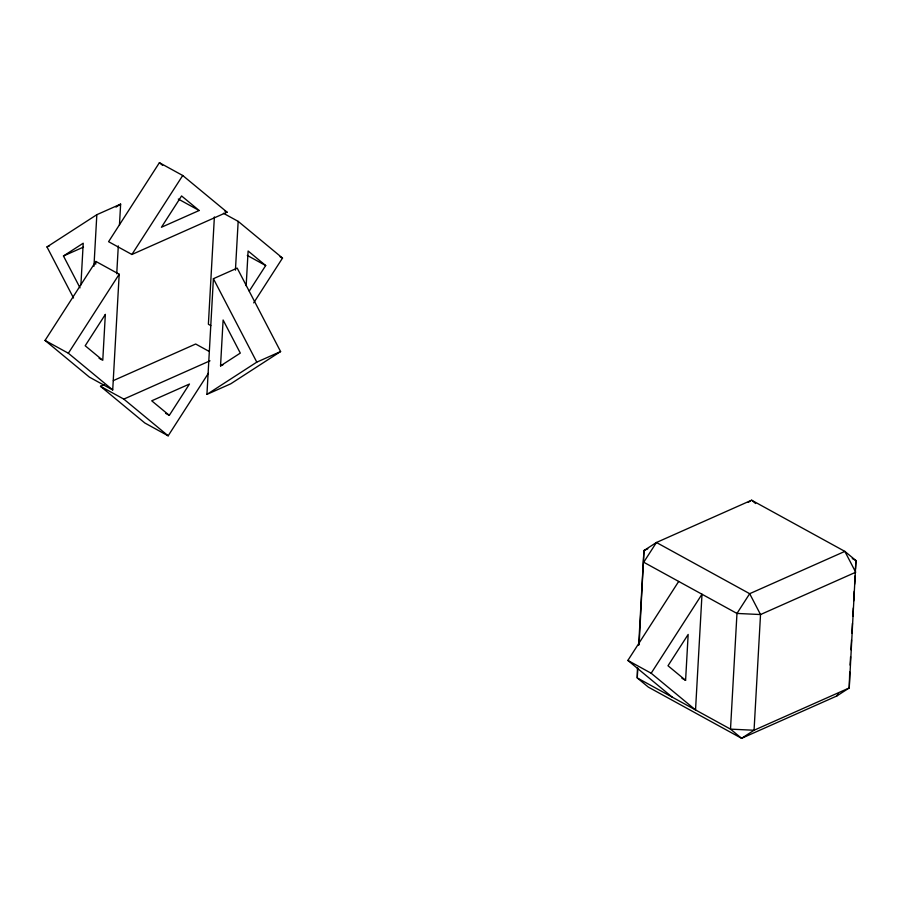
<?xml version="1.0" encoding="UTF-8"?>
<svg xmlns="http://www.w3.org/2000/svg" width="901" height="901" viewBox="0 0 901 901"><rect width="100%" height="100%" fill="white"/><g stroke="black" fill="none" stroke-linecap="round" stroke-linejoin="round"><path stroke-width="1.35" d="M637.469 667.551L637.255 677.935L648.348 687.114L741.591 738.313L836.77 696.011L849.238 687.947L855.95 560.568L844.856 551.389L751.614 500.19L656.435 542.492L643.967 550.545L638.663 645.341M80.899 284.907L83.23 243.202L63.464 255.985L80.031 287.847M93.952 266.268L96.835 214.686L120.633 204.11L119.461 225.025M95.72 264.23L95.878 261.436L119.191 274.242L112.715 389.942L89.402 377.136L45.05 340.432L95.878 261.436M116.736 273.814L118.301 245.928M214.382 216.927L208.379 324.259L210.834 325.61M206.937 394.39L213.402 278.691L237.2 268.115L280.594 351.559L230.735 383.815L206.937 394.39L256.796 362.134L280.594 351.559M220.542 365.874L223.11 320.001L240.308 353.091L220.542 365.874L223.043 364.759M235.431 270.154L238.168 221.364L223.437 213.278M246.164 285.741L248.113 250.996L265.694 265.547L249.273 291.057M637.795 668.182L637.255 677.935L730.508 729.134L741.591 738.313L754.058 730.249L849.238 687.947L849.711 672.078M639.124 644.485L643.967 550.545L647.819 548.833M685.593 680.311L688.161 634.439L668.001 665.76L685.593 680.311L681.911 678.284M850.105 665.107L850.578 656.75M850.961 649.779L851.513 640.014M851.895 633.054L852.447 623.289M852.83 616.318L853.303 607.961M853.686 600.99L854.238 591.225M854.621 584.265L855.094 575.897M855.477 568.925L855.95 560.568L852.267 558.541M159.409 162.687L108.582 241.693L131.895 254.487L227.075 212.185L182.723 175.492L159.409 162.687L162.653 165.379M112.715 389.942L68.363 353.237L119.191 274.242M131.895 254.487L182.723 175.492M169.309 415.361L189.458 384.04L151.717 400.81L169.309 415.361L165.626 413.334M104.358 384.592L100.495 386.315L144.847 423.008L168.16 435.814L208.368 373.318M253.688 302.871L282.52 258.069L238.168 221.364M672.225 697.137L627.873 660.433L678.69 581.438M651.175 673.238L702.003 594.232L695.538 709.932L651.175 673.238L627.873 660.433M836.77 696.011L838.268 693.691M73.533 298.006L46.976 246.942L96.835 214.686M115.992 207.117L120.633 204.11M748.213 502.386L750.477 500.922M46.976 246.942L49.487 245.827M63.464 255.985L83.5 247.088M199.155 210.496L161.425 227.266L181.574 195.945L199.155 210.496L178.297 199.042M113.357 380.594L195.675 344.013L209.167 351.424M100.495 386.315L123.809 399.109L209.989 360.817M224.619 210.845L227.075 212.185M280.065 256.717L282.52 258.069M247.291 255.434L265.694 265.547M99.087 358.283L101.543 359.634M45.05 340.432L68.363 353.237M751.614 500.19L755.646 503.524M123.809 399.109L168.16 435.814M213.402 278.691L256.796 362.134M105.338 314.438L102.77 360.31L85.19 345.759L105.338 314.438M736.973 613.435L730.508 729.134L754.058 730.249L760.523 614.55L749.677 593.691L656.435 542.492L643.719 562.235L736.973 613.435L760.523 614.55L855.713 572.248L844.856 551.389L749.677 593.691L736.973 613.435"/></g></svg>
